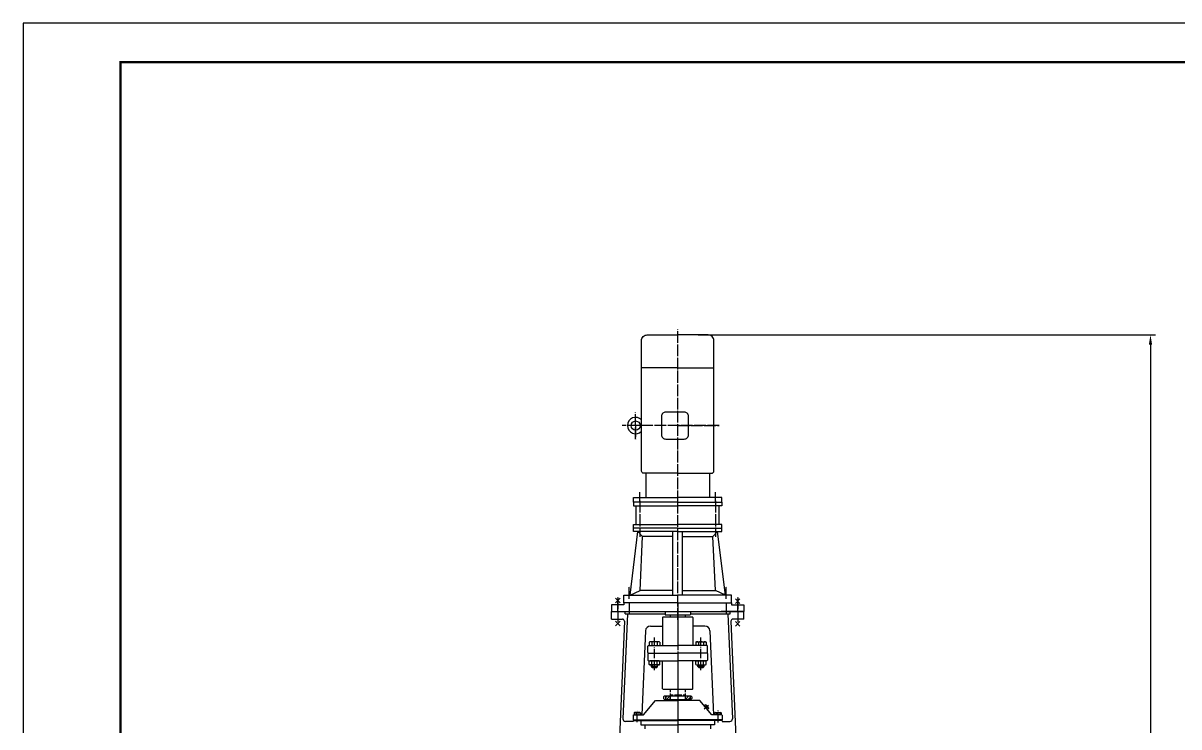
# Model space of a CAD drawing. Extents: x -24492 to -8511, y -379 to 8736.
# Drawn here: x -14451 to -11481, y 6224 to 8031 of the extents above; entities that cross this region are included whole.
import ezdxf

# ---------------------------------------------------------------- set-up
doc = ezdxf.new("R2010")
doc.units = 0
doc.header["$MEASUREMENT"] = 0
for name, pattern in [('ACAD_ISO04W100', [30.5, 24, -3, 0.5, -3]), ('DASH30', [34, 30, -2, 0, -2]), ('HIDDEN', [0.375, 0.25, -0.125])]:
    doc.linetypes.add(name, pattern=pattern)
doc.layers.get('0').update_dxf_attribs({"linetype": 'CONTINUOUS'})
doc.layers.get('DEFPOINTS').update_dxf_attribs({"linetype": 'CONTINUOUS'})
for name, color, linetype in [('1中心线', 3, 'ACAD_ISO04W100'), ('1轮廓实线层', 7, 'CONTINUOUS'), ('3轮廓', 7, 'CONTINUOUS'), ('4文字、标注、剖面线', 5, 'CONTINUOUS'), ('4文字标注', 5, 'CONTINUOUS'), ('7虚线', 1, 'HIDDEN')]:
    doc.layers.add(name, color=color, linetype=linetype)
doc.styles.add('样式 2', font='ROMANS.shx', dxfattribs={"width": 0.75, "bigfont": 'hmhz.shx'})
doc.dimstyles.new('1-4 装配总图', dxfattribs={"dimscale": 4, "dimtxt": 3, "dimasz": 2.5, "dimexe": 1.25, "dimexo": 0, "dimgap": 1, "dimtad": 1, "dimdec": 0, "dimdsep": 46, "dimtxsty": '样式 2', "dimcen": 2.5, "dimclrd": 256, "dimclre": 256, "dimclrt": 256, "dimadec": 0, "dimazin": 0, "dimtfac": 1, "dimtdec": 0, "dimtmove": 0, "dimatfit": 1, "dimfxl": 1, "dimtfill": 1, "dimtfillclr": 256, "dimlwd": -1, "dimarcsym": 0})

# ---------------------------------------------------------------- blocks, each defined once
blk = doc.blocks.new('*D89')
at = {"layer": '3轮廓', "color": 5, "lineweight": -2}
for p, q in [((-12716.9, 7230.7), (-11541.8, 7230.7)), ((-12505.3, 3503.3), (-11541.8, 3503.3))]:
    blk.add_line(p, q, dxfattribs=at)
at = {"layer": '3轮廓', "color": 5}
blk.add_line((-11554.3, 7205.7), (-11554.3, 3528.3), dxfattribs=at)
for points in [[(-11550.1, 7205.7), (-11558.5, 7205.7), (-11554.3, 7230.7)], [(-11558.5, 3528.3), (-11550.1, 3528.3), (-11554.3, 3503.3)]]:
    blk.add_solid(points, dxfattribs=at)
at = {"layer": 'DEFPOINTS', "color": 0}
for p in [(-12716.9, 7230.7), (-12505.3, 3503.3), (-11554.3, 3503.3)]:
    blk.add_point(p, dxfattribs=at)
at = {"layer": '3轮廓', "color": 5, "insert": (-11579.3, 5367), "char_height": 30, "attachment_point": 5, "rotation": 90, "style": '样式 2'}
blk.add_mtext('~4000', dxfattribs=at)

msp = doc.modelspace()

# ---------------------------------------------------------------- hatches: boundary and pattern name
at = {"layer": '4文字、标注、剖面线'}
h = msp.add_hatch(dxfattribs=at)
h.set_pattern_fill('ANSI31', color=256, scale=39, style=0)
h.set_pattern_definition([(45, (-12449.8106, 5842.717), (-3.447146, 3.447146), [])])
h.paths.add_polyline_path([(-12800.8531, 6303.59658), (-12800.8531, 6294.49658), (-12788.68197, 6294.49658), (-12788.68197, 6303.59658)])
h.paths.add_polyline_path([(-12749.68197, 6303.59658), (-12749.68197, 6294.49658), (-12737.51083, 6294.49658), (-12737.51083, 6303.59658)])

# ---------------------------------------------------------------- linework, layer by layer
at = {"color": 3, "linetype": 'DASH30'}
for p, q in [((-12769.18197, 6800.70253), (-12769.18197, 7244.30253)), ((-12662.64863, 6997.85515), (-12911.98197, 6997.85515)), ((-12769.18197, 6997.85515), (-12662.64863, 6997.85515)), ((-12866.64863, 6800.70253), (-12866.64863, 6826.99587)), ((-12866.64863, 6804.3292), (-12866.64863, 6711.8092)), ((-12769.18197, 6498.89463), (-12769.18197, 6814.30253)), ((-12671.7153, 6800.70253), (-12671.7153, 6826.99587)), ((-12671.7153, 6804.3292), (-12671.7153, 6711.8092)), ((-12893.84863, 6552.43587), (-12893.84863, 6585.98253)), ((-12644.5153, 6552.43587), (-12644.5153, 6585.98253)), ((-12893.84863, 6542.46253), (-12893.84863, 6511.63587)), ((-12644.5153, 6542.46253), (-12644.5153, 6511.63587))]:
    msp.add_line(p, q, dxfattribs=at)
at = {"color": 7, "linetype": 'Continuous'}
for p, q in [((-12769.18197, 7146.13839), (-12862.1153, 7146.13839)), ((-12769.18197, 7146.13839), (-12676.24863, 7146.13839)), ((-12850.78197, 6875.31009), (-12850.78197, 6813.39587)), ((-12687.58197, 6875.31009), (-12687.58197, 6813.39587)), ((-12875.7153, 6743.99587), (-12875.7153, 6791.4092)), ((-12662.64863, 6743.99587), (-12662.64863, 6791.4092)), ((-12891.58197, 6562.4092), (-12871.40863, 6725.4092)), ((-12769.18197, 6734.70253), (-12882.5153, 6734.70253)), ((-12871.40863, 6725.4092), (-12859.48597, 6713.32787)), ((-12866.01397, 6574.49053), (-12859.48597, 6713.32787)), ((-12781.51263, 6713.32787), (-12859.48597, 6713.32787)), ((-12781.51263, 6562.4092), (-12781.51263, 6725.4092)), ((-12769.18197, 6734.70253), (-12655.84863, 6734.70253)), ((-12756.8513, 6562.4092), (-12756.8513, 6725.4092)), ((-12756.8513, 6713.32787), (-12678.87797, 6713.32787)), ((-12666.9553, 6725.4092), (-12678.87797, 6713.32787)), ((-12672.34997, 6574.49053), (-12678.87797, 6713.32787)), ((-12646.78197, 6562.4092), (-12666.9553, 6725.4092)), ((-12891.58197, 6562.4092), (-12866.01397, 6574.49053)), ((-12781.51263, 6574.49053), (-12866.01397, 6574.49053)), ((-12756.8513, 6574.49053), (-12672.34997, 6574.49053)), ((-12646.78197, 6562.4092), (-12672.34997, 6574.49053)), ((-12834.8618, 6376.80464), (-12836.8118, 6378.75464)), ((-12834.8618, 6376.80464), (-12823.1618, 6376.80464)), ((-12823.1618, 6376.80464), (-12834.8618, 6376.80464)), ((-12823.1618, 6376.80464), (-12821.2118, 6378.75464)), ((-12715.20213, 6376.80464), (-12717.15213, 6378.75464)), ((-12715.20213, 6376.80464), (-12703.50213, 6376.80464)), ((-12703.50213, 6376.80464), (-12715.20213, 6376.80464)), ((-12703.50213, 6376.80464), (-12701.55213, 6378.75464))]:
    msp.add_line(p, q, dxfattribs=at)
for points in [[(-12769.18197, 6875.31009), (-12856.44863, 6875.31009, -0.4142135624), (-12862.1153, 6880.97675), (-12862.1153, 7215.9692, -0.4142135624), (-12847.38197, 7230.70253), (-12769.18197, 7230.70253)], [(-12769.18197, 6875.31009), (-12681.9153, 6875.31009, 0.4142135624), (-12676.24863, 6880.97675), (-12676.24863, 7215.9692, 0.4142135624), (-12690.98197, 7230.70253), (-12769.18197, 7230.70253)]]:
    msp.add_lwpolyline(points, format="xyb", dxfattribs=at)
at = {"color": 3, "linetype": 'DASH30'}
for points in [[(-12877.3473, 6997.85515), (-12877.3473, 6963.22049), (-12877.3473, 7032.48982)], [(-12923.3153, 6520.70253), (-12923.3153, 6556.06253), (-12923.3153, 6493.50253)], [(-12615.04863, 6520.70253), (-12615.04863, 6556.06253), (-12615.04863, 6493.50253)]]:
    msp.add_lwpolyline(points, dxfattribs=at)
at = {"color": 7, "linetype": 'Continuous'}
msp.add_lwpolyline([(-12769.18197, 7032.53515), (-12799.70037, 7032.53515, 0.4142135624), (-12810.79797, 7021.43755), (-12810.79797, 6974.27275, 0.4142135624), (-12799.70037, 6963.17515), (-12752.53557, 6963.17515, 0.4142135624), (-12741.43797, 6974.27275), (-12741.43797, 7021.43755, 0.4142135624), (-12752.53557, 7032.53515)], format="xyb", close=True, dxfattribs=at)
for points in [[(-12769.18197, 6800.70253), (-12882.5153, 6800.70253), (-12882.5153, 6813.39587), (-12769.18197, 6813.39587)], [(-12769.18197, 6800.70253), (-12655.84863, 6800.70253), (-12655.84863, 6813.39587), (-12769.18197, 6813.39587)], [(-12769.18197, 6800.70253), (-12882.5153, 6800.70253), (-12882.5153, 6791.4092), (-12769.18197, 6791.4092)], [(-12769.18197, 6800.70253), (-12655.84863, 6800.70253), (-12655.84863, 6791.4092), (-12769.18197, 6791.4092)], [(-12769.18197, 6725.4092), (-12882.5153, 6725.4092), (-12882.5153, 6743.99587), (-12769.18197, 6743.99587)], [(-12769.18197, 6725.4092), (-12655.84863, 6725.4092), (-12655.84863, 6743.99587), (-12769.18197, 6743.99587)], [(-12769.18197, 6542.46253), (-12907.44863, 6542.46253), (-12907.44863, 6537.02253), (-12939.18197, 6537.02253), (-12939.18197, 6520.70253), (-12881.1553, 6520.70253)], [(-12769.18197, 6542.46253), (-12907.44863, 6542.46253), (-12907.44863, 6562.4092), (-12769.18197, 6562.4092)], [(-12769.18197, 6542.46253), (-12630.9153, 6542.46253), (-12630.9153, 6562.4092), (-12769.18197, 6562.4092)], [(-12769.18197, 6542.46253), (-12630.9153, 6542.46253), (-12630.9153, 6537.02253), (-12599.18197, 6537.02253), (-12599.18197, 6520.70253), (-12657.20863, 6520.70253)]]:
    msp.add_lwpolyline(points, dxfattribs=at)
msp.add_circle((-12877.3473, 6997.85515), 11.77941, dxfattribs=at)
msp.add_arc((-12877.3473, 6997.85515), 21.03467, 43.60281897, 316.39718103, dxfattribs=at)
at = {"layer": '1中心线', "ltscale": 5}
msp.add_line((-12769.18197, 6540.60088), (-12769.18197, 5853.96343), dxfattribs=at)
at = {"layer": '1中心线'}
for p, q in [((-12829.0118, 6369.86288), (-12829.0118, 6453.47358)), ((-12709.35213, 6369.86288), (-12709.35213, 6453.47358)), ((-12873.11171, 6236.05527), (-12873.11171, 6267.28516)), ((-12700.81041, 6270.20374), (-12689.88227, 6279.40815)), ((-12665.25222, 6235.31827), (-12665.25222, 6267.28516))]:
    msp.add_line(p, q, dxfattribs=at)
at = {"layer": '1中心线', "ltscale": 4}
msp.add_line((-12769.18197, 6417.74751), (-12769.18197, 3544.49811), dxfattribs=at)
at = {"layer": '1轮廓实线层', "color": 7, "linetype": 'Continuous'}
for p, q in [((-12840.7118, 6442.75253), (-12842.5218, 6441.70753)), ((-12842.5218, 6441.70753), (-12842.5218, 6433.00253)), ((-12817.3118, 6442.75253), (-12840.7118, 6442.75253)), ((-12835.7668, 6441.70753), (-12835.7668, 6433.00253)), ((-12822.25681, 6441.70753), (-12822.25681, 6433.00253)), ((-12815.50181, 6441.70753), (-12817.3118, 6442.75253)), ((-12815.50181, 6441.70753), (-12815.50181, 6433.00253)), ((-12722.86213, 6441.70753), (-12721.05213, 6442.75253)), ((-12722.86213, 6441.70753), (-12722.86213, 6433.00253)), ((-12721.05213, 6442.75253), (-12697.65213, 6442.75253)), ((-12716.10713, 6441.70753), (-12716.10713, 6433.00253)), ((-12702.59713, 6441.70753), (-12702.59713, 6433.00253)), ((-12697.65213, 6442.75253), (-12695.84214, 6441.70753)), ((-12695.84214, 6441.70753), (-12695.84214, 6433.00253)), ((-12840.7118, 6394.00253), (-12842.5218, 6392.95753)), ((-12842.5218, 6384.25253), (-12842.5218, 6392.95753)), ((-12817.3118, 6394.00253), (-12840.7118, 6394.00253)), ((-12835.7668, 6384.25253), (-12835.7668, 6392.95753)), ((-12822.25681, 6384.25253), (-12822.25681, 6392.95753)), ((-12815.50181, 6384.25253), (-12815.50181, 6392.95753)), ((-12722.86213, 6392.95753), (-12721.05213, 6394.00253)), ((-12722.86213, 6384.25253), (-12722.86213, 6392.95753)), ((-12721.05213, 6394.00253), (-12697.65213, 6394.00253)), ((-12716.10713, 6384.25253), (-12716.10713, 6392.95753)), ((-12702.59713, 6384.25253), (-12702.59713, 6392.95753)), ((-12697.65213, 6394.00253), (-12695.84214, 6392.95753)), ((-12695.84214, 6384.25253), (-12695.84214, 6392.95753)), ((-12840.7118, 6383.20753), (-12842.5218, 6384.25253)), ((-12817.3118, 6383.20753), (-12840.7118, 6383.20753)), ((-12815.50181, 6384.25253), (-12817.3118, 6383.20753)), ((-12722.86213, 6384.25253), (-12721.05213, 6383.20753)), ((-12721.05213, 6383.20753), (-12697.65213, 6383.20753)), ((-12697.65213, 6383.20753), (-12695.84214, 6384.25253)), ((-12697.8484, 6280.64716), (-12700.84451, 6278.12364)), ((-12695.89017, 6278.3222), (-12698.88628, 6275.79868)), ((-12697.8484, 6280.64716), (-12696.96402, 6280.32713)), ((-12696.96402, 6280.32713), (-12690.18051, 6272.27325)), ((-12691.97371, 6273.67229), (-12694.96982, 6271.14877)), ((-12690.01548, 6271.34734), (-12693.01159, 6268.82382)), ((-12690.18051, 6272.27325), (-12690.01548, 6271.34734)), ((-12880.13171, 6260.85253), (-12881.21771, 6260.22553)), ((-12881.21771, 6260.22553), (-12881.21771, 6255.00253)), ((-12866.09171, 6260.85253), (-12880.13171, 6260.85253)), ((-12877.16471, 6260.22553), (-12877.16471, 6255.00253)), ((-12869.05872, 6260.22553), (-12869.05872, 6255.00253)), ((-12865.00572, 6260.22553), (-12866.09171, 6260.85253)), ((-12865.00572, 6260.22553), (-12865.00572, 6255.00253)), ((-12673.35822, 6260.22553), (-12672.27222, 6260.85253)), ((-12673.35822, 6260.22553), (-12673.35822, 6255.00253)), ((-12672.27222, 6260.85253), (-12658.23222, 6260.85253)), ((-12669.30522, 6260.22553), (-12669.30522, 6255.00253)), ((-12661.19922, 6260.22553), (-12661.19922, 6255.00253)), ((-12658.23222, 6260.85253), (-12657.14622, 6260.22553)), ((-12657.14622, 6260.22553), (-12657.14622, 6255.00253))]:
    msp.add_line(p, q, dxfattribs=at)
for centre, radius, start, end in [((-12839.1443, 6436.77191), 5.98063, 55.61575253, 124.38424747), ((-12829.0118, 6420.39753), 22.355, 72.41204623, 107.58795377), ((-12818.87931, 6436.77191), 5.98063, 55.61575253, 124.38424747), ((-12719.48463, 6436.77191), 5.98063, 55.61575253, 124.38424747), ((-12709.35213, 6420.39753), 22.355, 72.41204623, 107.58795377), ((-12699.21963, 6436.77191), 5.98063, 55.61575253, 124.38424747), ((-12839.1443, 6388.02191), 5.98063, 55.61575253, 124.38424747), ((-12829.0118, 6371.64753), 22.355, 72.41204623, 107.58795377), ((-12818.87931, 6388.02191), 5.98063, 55.61575253, 124.38424747), ((-12719.48463, 6388.02191), 5.98063, 55.61575253, 124.38424747), ((-12709.35213, 6371.64753), 22.355, 72.41204623, 107.58795377), ((-12699.21963, 6388.02191), 5.98063, 55.61575253, 124.38424747), ((-12839.1443, 6389.18816), 5.98063, 235.61575253, 304.38424747), ((-12829.0118, 6405.56253), 22.355, 252.41204623, 287.58795377), ((-12818.87931, 6389.18816), 5.98063, 235.61575253, 304.38424747), ((-12719.48463, 6389.18816), 5.98063, 235.61575253, 304.38424747), ((-12709.35213, 6405.56253), 22.355, 252.41204623, 287.58795377), ((-12699.21963, 6389.18816), 5.98063, 235.61575253, 304.38424747), ((-12698.56804, 6278.05388), 2.69128, 5.72204556, 74.49054049), ((-12701.26647, 6269.81962), 10.05975, 22.51833925, 57.6942468), ((-12692.69335, 6271.07901), 2.69128, 5.72204556, 74.49054049), ((-12879.19121, 6257.26416), 3.58838, 55.61575253, 124.38424747), ((-12873.11171, 6247.43953), 13.413, 72.41204623, 107.58795377), ((-12867.03222, 6257.26416), 3.58838, 55.61575253, 124.38424747), ((-12671.33172, 6257.26416), 3.58838, 55.61575253, 124.38424747), ((-12665.25222, 6247.43953), 13.413, 72.41204623, 107.58795377), ((-12659.17272, 6257.26416), 3.58838, 55.61575253, 124.38424747)]:
    msp.add_arc(centre, radius, start, end, dxfattribs=at)
at = {"layer": '3轮廓', "lineweight": 30}
for p, q in [((-12939.18197, 6520.70253), (-12599.18197, 6520.70253)), ((-12939.18197, 6500.70253), (-12939.18197, 6520.70253)), ((-12898.18197, 6514.70253), (-12909.81827, 6244.74025)), ((-12904.18197, 6514.70253), (-12904.18197, 6520.70253)), ((-12904.18197, 6514.70253), (-12801.68197, 6514.70253)), ((-12808.18197, 6505.10253), (-12806.88197, 6506.40253)), ((-12808.18197, 6505.10253), (-12808.18197, 6433.00253)), ((-12806.88197, 6506.40253), (-12769.18197, 6506.40253)), ((-12801.68197, 6520.70253), (-12801.68197, 6512.90253)), ((-12800.38197, 6511.60253), (-12737.98197, 6511.60253)), ((-12788.68197, 6511.60253), (-12788.68197, 6506.40253)), ((-12769.18197, 6506.40253), (-12731.48197, 6506.40253)), ((-12749.68197, 6511.60253), (-12749.68197, 6506.40253)), ((-12736.68197, 6520.70253), (-12736.68197, 6512.90253)), ((-12736.68197, 6514.70253), (-12634.18197, 6514.70253)), ((-12730.18197, 6505.10253), (-12731.48197, 6506.40253)), ((-12730.18197, 6505.10253), (-12730.18197, 6433.00253)), ((-12640.18197, 6514.70253), (-12628.54566, 6244.74025)), ((-12634.18197, 6514.70253), (-12634.18197, 6520.70253)), ((-12599.18197, 6500.70253), (-12599.18197, 6520.70253)), ((-12939.18197, 6500.70253), (-12911.01208, 6500.70253)), ((-12906.01671, 6495.48722), (-12931.70637, 5899.48722)), ((-12839.06724, 6483.00253), (-12808.18197, 6483.00253)), ((-12699.2967, 6483.00253), (-12730.18197, 6483.00253)), ((-12632.34722, 6495.48722), (-12606.65757, 5899.48722)), ((-12599.18197, 6500.70253), (-12627.35186, 6500.70253)), ((-12852.03982, 6470.84647), (-12861.34343, 6255.00253)), ((-12686.32412, 6470.84647), (-12677.0205, 6255.00253)), ((-12845.88197, 6431.70253), (-12844.58197, 6433.00253)), ((-12845.88197, 6414.80253), (-12845.88197, 6431.70253)), ((-12844.58197, 6433.00253), (-12769.18197, 6433.00253)), ((-12693.78197, 6433.00253), (-12769.18197, 6433.00253)), ((-12692.48197, 6431.70253), (-12693.78197, 6433.00253)), ((-12692.48197, 6414.80253), (-12692.48197, 6431.70253)), ((-12844.58197, 6413.50253), (-12845.88197, 6414.80253)), ((-12844.58197, 6413.50253), (-12845.88197, 6412.20253)), ((-12845.88197, 6412.20253), (-12845.88197, 6395.30253)), ((-12845.88197, 6395.30253), (-12844.58197, 6394.00253)), ((-12844.58197, 6413.50253), (-12769.18197, 6413.50253)), ((-12844.58197, 6394.00253), (-12769.18197, 6394.00253)), ((-12808.18197, 6321.90253), (-12808.18197, 6394.00253)), ((-12693.78197, 6413.50253), (-12769.18197, 6413.50253)), ((-12693.78197, 6394.00253), (-12769.18197, 6394.00253)), ((-12730.18197, 6321.90253), (-12730.18197, 6394.00253)), ((-12693.78197, 6413.50253), (-12692.48197, 6414.80253)), ((-12693.78197, 6413.50253), (-12692.48197, 6412.20253)), ((-12692.48197, 6395.30253), (-12693.78197, 6394.00253)), ((-12692.48197, 6412.20253), (-12692.48197, 6395.30253)), ((-12808.18197, 6321.90253), (-12806.88197, 6320.60253)), ((-12806.88197, 6320.60253), (-12749.68197, 6320.60253)), ((-12805.58197, 6300.99658), (-12802.98197, 6303.59658)), ((-12805.58197, 6300.99658), (-12805.58197, 6297.09658)), ((-12802.98197, 6294.49658), (-12805.58197, 6297.09658)), ((-12802.98197, 6303.59658), (-12735.38197, 6303.59658)), ((-12800.8531, 6303.59658), (-12800.8531, 6294.49658)), ((-12788.68197, 6303.59658), (-12788.68197, 6294.49658)), ((-12788.68197, 6303.59658), (-12788.68197, 6291.89658)), ((-12749.68197, 6320.60253), (-12731.48197, 6320.60253)), ((-12749.68197, 6303.59658), (-12749.68197, 6294.49658)), ((-12749.68197, 6303.59658), (-12749.68197, 6291.89658)), ((-12737.51083, 6303.59658), (-12737.51083, 6294.49658)), ((-12732.78197, 6300.99658), (-12735.38197, 6303.59658)), ((-12735.38197, 6294.49658), (-12732.78197, 6297.09658)), ((-12732.78197, 6300.99658), (-12732.78197, 6297.09658)), ((-12730.18197, 6321.90253), (-12731.48197, 6320.60253)), ((-12856.75089, 6255.00253), (-12826.06349, 6291.89658)), ((-12826.06349, 6291.89658), (-12769.18197, 6291.89658)), ((-12802.98197, 6294.49658), (-12735.38197, 6294.49658)), ((-12792.58197, 6294.49658), (-12792.58197, 6291.89658)), ((-12712.30045, 6291.89658), (-12769.18197, 6291.89658)), ((-12745.78197, 6294.49658), (-12745.78197, 6291.89658)), ((-12681.61304, 6255.00253), (-12712.30045, 6291.89658)), ((-12883.41766, 6238.10253), (-12903.31973, 6238.10253)), ((-12883.41766, 6253.70253), (-12882.11766, 6255.00253)), ((-12883.41766, 6253.70253), (-12883.41766, 6242.00253)), ((-12883.41766, 6242.00253), (-12769.18197, 6242.00253)), ((-12883.41766, 6240.70253), (-12769.18197, 6240.70253)), ((-12883.41766, 6240.70253), (-12883.41766, 6238.10253)), ((-12882.11766, 6255.00253), (-12856.75089, 6255.00253)), ((-12863.91766, 6242.00253), (-12769.18197, 6242.00253)), ((-12863.91766, 6240.70253), (-12863.91766, 6242.00253)), ((-12863.91766, 6240.70253), (-12863.91766, 6229.00253)), ((-12674.44628, 6242.00253), (-12769.18197, 6242.00253)), ((-12654.94628, 6242.00253), (-12769.18197, 6242.00253)), ((-12654.94628, 6240.70253), (-12769.18197, 6240.70253)), ((-12656.24628, 6255.00253), (-12681.61304, 6255.00253)), ((-12674.44628, 6240.70253), (-12674.44628, 6242.00253)), ((-12674.44628, 6240.70253), (-12674.44628, 6229.00253)), ((-12654.94628, 6253.70253), (-12656.24628, 6255.00253)), ((-12654.94628, 6253.70253), (-12654.94628, 6242.00253)), ((-12654.94628, 6240.70253), (-12654.94628, 6238.10253)), ((-12654.94628, 6238.10253), (-12635.0442, 6238.10253)), ((-12863.91766, 6229.00253), (-12769.18197, 6229.00253)), ((-12853.51766, 6229.00253), (-12853.51766, 6219.00253)), ((-12674.44628, 6229.00253), (-12769.18197, 6229.00253)), ((-12684.84628, 6229.00253), (-12684.84628, 6219.00253))]:
    msp.add_line(p, q, dxfattribs=at)
at = {"layer": '3轮廓', "color": 7, "lineweight": 30}
for p, q in [((-12836.8118, 6378.75464), (-12836.8118, 6383.20753)), ((-12836.8118, 6378.75464), (-12821.2118, 6378.75464)), ((-12821.2118, 6378.75464), (-12821.2118, 6383.20753)), ((-12717.15213, 6378.75464), (-12717.15213, 6383.20753)), ((-12701.55213, 6378.75464), (-12717.15213, 6378.75464)), ((-12701.55213, 6378.75464), (-12701.55213, 6383.20753))]:
    msp.add_line(p, q, dxfattribs=at)
at = {"layer": '3轮廓'}
msp.add_lwpolyline([(-8611.28685, 7931.40926, 6, 6, 0), (-8611.28685, -278.59074, 6, 6, 0), (-14201.28685, -278.59074, 6, 6, 0), (-14201.28685, 7931.40926, 6, 6, 0), (-8611.28685, 7931.40926, 6, 6, 0), (-8611.28685, -278.59074, 0, 0, 0)], format="xyseb", dxfattribs=at)
at = {"layer": '3轮廓', "lineweight": 30}
for centre, radius, start, end in [((-12800.38197, 6512.90253), 1.3, 180, 270), ((-12737.98197, 6512.90253), 1.3, 270, 0), ((-12911.01208, 6495.70253), 5, 357.53188209, 90), ((-12839.06724, 6470.00253), 13, 90, 176.27782455), ((-12699.2967, 6470.00253), 13, 3.72217545, 90), ((-12627.35186, 6495.70253), 5, 90, 182.46811791), ((-12903.31973, 6244.60253), 6.5, 176.27782455, 270), ((-12635.0442, 6244.60253), 6.5, 270, 3.72217545)]:
    msp.add_arc(centre, radius, start, end, dxfattribs=at)
at = {"layer": '4文字标注'}
for p, q in [((-12929.20863, 6554.18635), (-12917.42197, 6542.39969)), ((-12929.20863, 6542.39969), (-12917.42197, 6554.18635)), ((-12609.1553, 6541.05211), (-12620.94197, 6552.83877)), ((-12609.1553, 6552.83877), (-12620.94197, 6541.05211)), ((-12929.20863, 6495.35954), (-12917.42197, 6483.57287)), ((-12929.20863, 6483.57287), (-12917.42197, 6495.35954)), ((-12609.1553, 6482.6353), (-12620.94197, 6494.42197)), ((-12609.1553, 6494.42197), (-12620.94197, 6482.6353)), ((-12834.8618, 6383.20753), (-12834.8618, 6376.80464)), ((-12823.1618, 6383.20753), (-12823.1618, 6376.80464)), ((-12715.20213, 6383.20753), (-12715.20213, 6376.80464)), ((-12703.50213, 6383.20753), (-12703.50213, 6376.80464))]:
    msp.add_line(p, q, dxfattribs=at)
msp.add_lwpolyline([(-8511.28685, -378.59074), (-8511.28685, 8031.40926), (-14451.28685, 8031.40926), (-14451.28685, -378.59074)], close=True, dxfattribs=at)
at = {"layer": '7虚线', "ltscale": 30}
for p, q in [((-12788.68197, 6320.60253), (-12788.68197, 6303.59658)), ((-12788.68197, 6306.5341), (-12749.68197, 6306.5341)), ((-12749.68197, 6320.60253), (-12749.68197, 6303.59658))]:
    msp.add_line(p, q, dxfattribs=at)

# ---------------------------------------------------------------- dimensions: what is measured, and where the dimension line sits
at = {"layer": '3轮廓'}
dim = msp.add_linear_dim(base=(-11554.30022, 3503.31332), p1=(-12716.88888, 7230.70253), p2=(-12505.34582, 3503.31332), angle=90, text='~4000', dimstyle='1-4 装配总图', override={"dimscale": 10, "dimclrd": 5, "dimclre": 5, "dimclrt": 5, "dimtfill": 0}, dxfattribs=at)
dim.commit()
dim.dimension.update_dxf_attribs({"geometry": '*D89', "text_midpoint": (-11579.30022, 5367.00793)})

doc.saveas('drawing.dxf')
